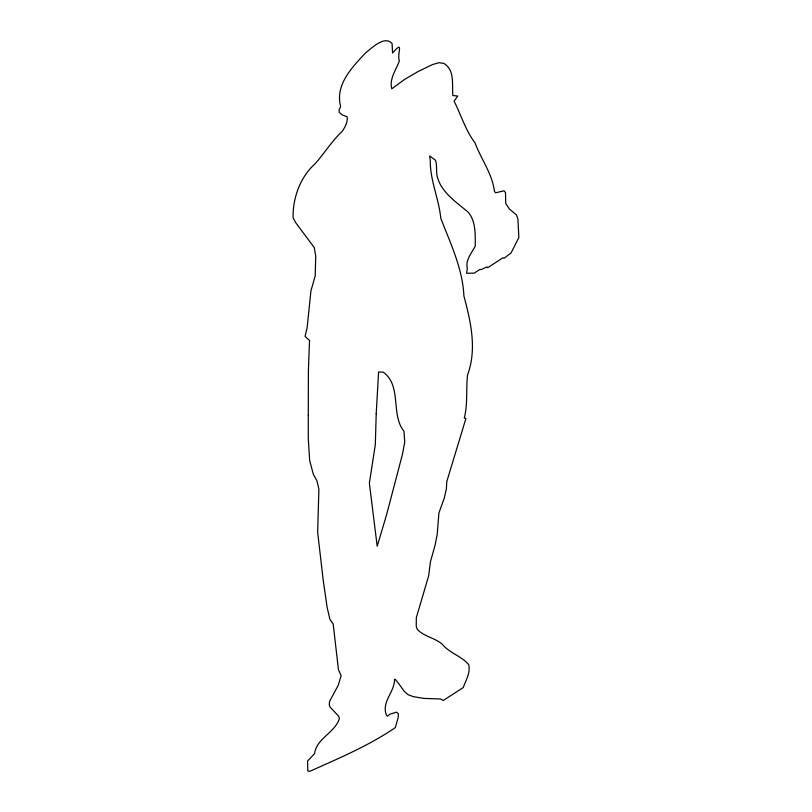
<?xml version="1.0" encoding="UTF-8"?>
<svg xmlns="http://www.w3.org/2000/svg" width="812" height="812" viewBox="0 0 812 812"><rect width="100%" height="100%" fill="white"/><g stroke="black" fill="none" stroke-linecap="round" stroke-linejoin="round"><path stroke-width="1.22" d="M308.286 415.216L308.276 438.277L309.636 460.323L313.32 474.309L316.863 480.613L318.893 489.098L317.654 532.276L323.166 579.89L327.124 607.305L329.865 619.251L333.184 623.992L338.431 669.596L341.131 675.655L338.208 685.348L329.621 701.274L329.236 704.41L329.895 706.897L338.655 716.214L339.446 718.356C335.062 732.901 316.457 738.23 314.589 753.617L307.555 761.027L307.799 770.933L309.595 771.4C338.858 758.317 368.851 745.7 395.332 727.593L398.215 717.341L398.418 713.809L396.591 712.165L390.176 714.073L387.385 716.154L386.228 714.702C381.559 701.487 394.581 692.25 394.561 679.37L395.312 679.37L398.357 683.115L404.295 691.398L407.959 694.646L413.338 696.645L423.732 698.401L440.723 698.98L443.159 700.523L463.236 687.561C465.895 680.131 470.635 672.915 468.707 664.602C461.186 655.822 449.229 653 442.022 643.997C434.522 637.714 423.945 636.547 417.216 629.32L416.251 626.245L416.333 617.617L428.665 575.84L430.441 561.802L435.151 544.882L437.211 534.337L438.906 512.991L444.306 498.04L446.417 488.712L446.742 481.739L465.926 418.454L464.261 418.099C467.915 404.102 465.936 389.324 467.529 375.032C477.141 349.038 470.757 321.725 463.896 295.954C462.728 268.762 450.457 243.417 440.814 218.357C438.896 198.696 429.964 180.325 430.279 160.228L429.599 155.934L435.577 160.329C437.11 165.303 436.095 170.753 437.079 175.899C440.723 191.957 456.253 202.158 468.098 212.105C476.055 221.27 475.172 234.668 475.274 245.965C471.802 252.867 465.144 260.155 467.326 268.396L466.585 273.279L474.218 273.126L479.902 269.411L481.039 269.625L486.967 266.935L487.707 267.706L503.125 257.688L504.059 258.246L511.063 252.938L518.848 237.571L517.924 219.007L516.462 214.926L509.337 208.968L505.724 203.365L505.521 192.698L504.079 190.79L495.584 192.799L494.406 191.277C492.346 173.809 481.059 159.182 475.071 142.953C465.408 130.285 461.165 114.949 454.07 101.145L457.735 96.049L452.802 95.501C451.888 84.478 455.065 70.126 443.788 63.356L438.927 62.697L432.471 64.574L418.281 71.436L404.569 79.424L391.78 88.833C389.049 78.957 396.205 69.832 399.362 60.88C396.642 53.501 404.741 39.128 392.561 53.024L392.084 43.594C384.644 34.906 371.541 48.334 365.298 53.145C351.961 67.518 334.828 84.986 340.675 106.534L339.071 110.036L339.294 112.411L342.177 114.857L347.191 116.816C347.739 122.135 345.141 127.098 342.207 131.341C331.925 140.933 324.506 153.184 315.188 163.669C300.196 177.057 292.736 197.895 293.071 217.697L295.578 222.478L314.254 247.579L315.746 256.196L315.208 275.948L310.935 290.808L307.109 327.916L305.038 336.401L309.534 340.411L308.398 370.475L308.286 415.216M376.22 413.694L375.317 444.722L369.369 483.17L377.194 546.253L386.603 514.646L402.478 454.202L404.731 442.073L404 431.314C390.359 414.364 402.184 386.086 383.325 372.18L378.595 371.967L376.22 413.694"/></g></svg>
